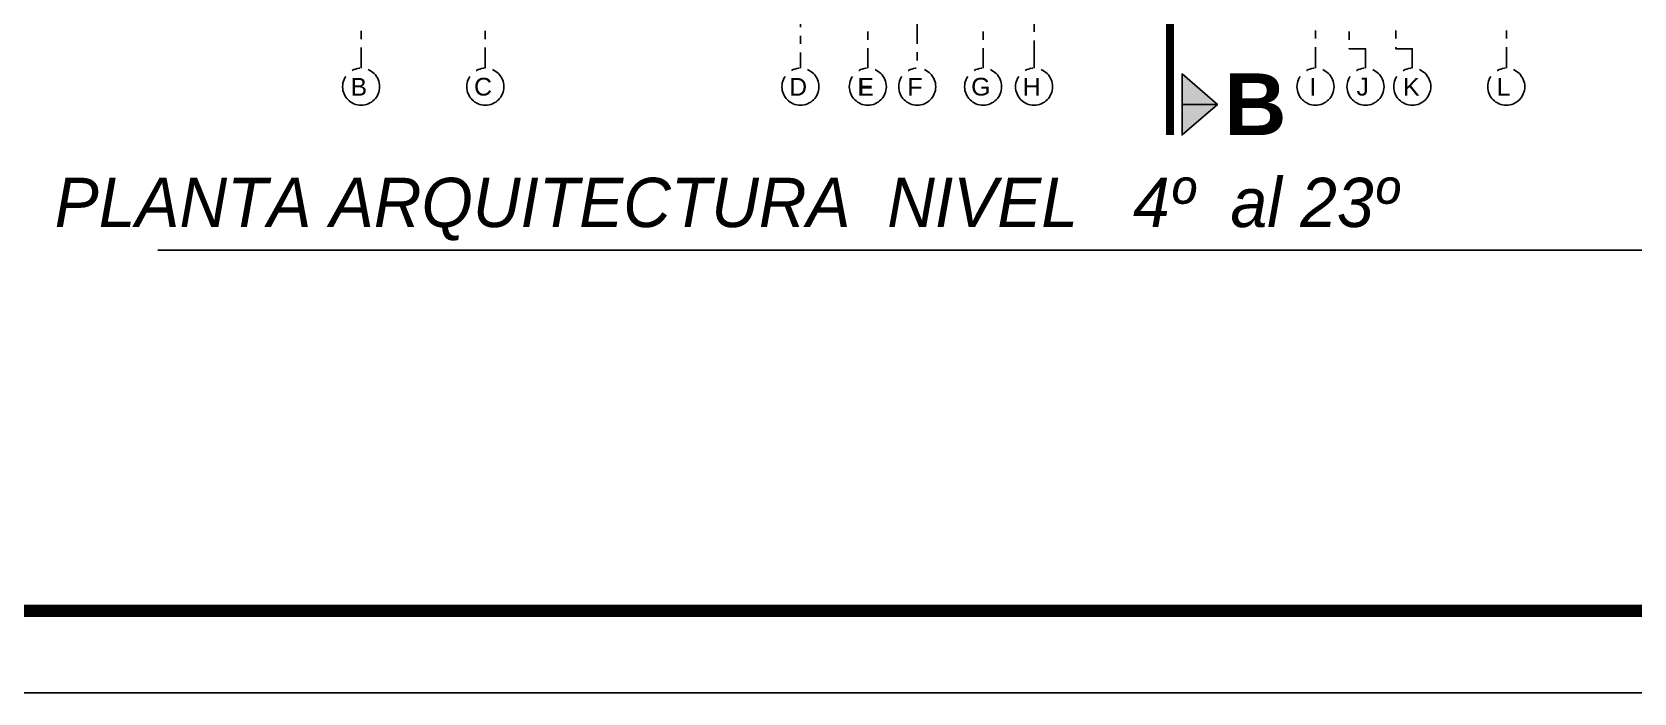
# Model space of a CAD drawing. Header units: millimetres. Extents: x 1217 to 2428, y 234 to 644.
# Drawn here: x 2348.98 to 2368.45, y 512.44 to 520.48 of the extents above; entities that cross this region are included whole.
import ezdxf

# ---------------------------------------------------------------- set-up
doc = ezdxf.new("R2010")
doc.units = ezdxf.units.MM
doc.linetypes.add('ACAD_ISO04W100', pattern=[30, 24, -3, 0, -3])
doc.linetypes.add('DASHDOTX2', pattern=[0.84, 0.4, -0.2, 0.04, -0.2])
doc.layers.get('0').update_dxf_attribs({"lineweight": 5})
for name, color, linetype in [('0.1', 251, 'Continuous'), ('CORTES', 30, 'Continuous'), ('EJES', 8, 'Continuous')]:
    doc.layers.add(name, color=color, linetype=linetype)
doc.styles.get("Standard").update_dxf_attribs({"font": 'arial.ttf'})

msp = doc.modelspace()

# ---------------------------------------------------------------- hatches: boundary and pattern name
at = {"layer": 'CORTES', "ltscale": 3}
h = msp.add_hatch(color=256, dxfattribs=at)
h.dxf.hatch_style = 1
h.paths.add_polyline_path([(2363.38733, 519.59953), (2362.9569, 519.97087), (2362.9569, 519.59953)])
h.paths.add_polyline_path([(2363.38733, 519.59953), (2362.9569, 519.59953), (2362.9569, 519.22818)])

# ---------------------------------------------------------------- linework, layer by layer
at = {"layer": '0.1', "ltscale": 3, "elevation": 0}
msp.add_lwpolyline([(2338.46076, 512.44057), (2428.46076, 512.44057), (2428.46076, 564.44057), (2338.46076, 564.44057)], close=True, dxfattribs=at)
at = {"layer": '0.1', "ltscale": 3, "const_width": 0.15, "elevation": 0}
msp.add_lwpolyline([(2339.46076, 513.44057), (2427.46076, 513.44057), (2427.46076, 563.44057), (2339.46076, 563.44057)], close=True, dxfattribs=at)
at = {"layer": '0.1', "ltscale": 3, "elevation": 0}
msp.add_lwpolyline([(2350.50968, 517.82584), (2372.98702, 517.82584)], dxfattribs=at)
at = {"layer": 'CORTES', "color": 1, "linetype": 'DASHDOTX2', "ltscale": 1.5, "const_width": 0.1, "elevation": 0}
msp.add_lwpolyline([(2362.81081, 528.26202), (2362.81081, 519.22818), (2362.81081, 519.22818)], dxfattribs=at)
at = {"layer": 'CORTES', "ltscale": 3, "elevation": 0}
msp.add_lwpolyline([(2362.9569, 519.22818), (2362.9569, 519.97087), (2362.9569, 519.59953), (2363.38733, 519.59953), (2362.9569, 519.97087), (2362.9569, 519.22818), (2363.38733, 519.59953)], dxfattribs=at)
at = {"layer": 'EJES', "linetype": 'ACAD_ISO04W100', "ltscale": 0.035, "elevation": 0}
for points in [[(2352.97844, 558.23948), (2352.97844, 520.03979)], [(2352.97844, 558.23948), (2352.97844, 520.03979)], [(2354.48848, 558.23948), (2354.48848, 520.03979)], [(2354.48848, 558.23948), (2354.48848, 520.03979)], [(2359.73844, 529.22787), (2359.73844, 520.03979)], [(2364.58054, 526.0446), (2364.58054, 520.03979)], [(2365.55796, 526.0446), (2365.55796, 520.27572)], [(2366.89951, 526.0446), (2366.89951, 520.03979)], [(2359.13799, 523.73128), (2359.13799, 520.03979)], [(2360.53937, 523.73128), (2360.53937, 520.03979)], [(2364.98956, 523.73128), (2364.98956, 520.27572)], [(2361.15846, 522.67804), (2361.15846, 520.03972)], [(2358.31872, 522.52928), (2358.31872, 520.03979)]]:
    msp.add_lwpolyline(points, dxfattribs=at)
at = {"layer": 'EJES', "ltscale": 3, "elevation": 0}
for points in [[(2365.18733, 520.03979), (2365.18733, 520.27572), (2364.98846, 520.27572)], [(2365.75573, 520.03979), (2365.75573, 520.27572), (2365.55686, 520.27572)]]:
    msp.add_lwpolyline(points, dxfattribs=at)
at = {"layer": 'EJES', "linetype": 'ACAD_ISO04W100', "ltscale": 0.035}
for centre in [(2352.97844, 519.81481, 0), (2354.48848, 519.81481, 0), (2354.48848, 519.81482, 0), (2358.31872, 519.81482, 0), (2358.31872, 519.81481, 0), (2359.13799, 519.81482, 0), (2359.13799, 519.81481, 0), (2359.73844, 519.81481, 0), (2359.73844, 519.81481, 0), (2359.73844, 519.81482, 0), (2359.73844, 519.81482, 0), (2360.53937, 519.81482, 0), (2360.53937, 519.81482, 0), (2360.53937, 519.81481, 0), (2360.53937, 519.81481, 0), (2361.15846, 519.81474, 0), (2361.15846, 519.81474, 0), (2361.15846, 519.81475, 0), (2364.57944, 519.81482, 0), (2365.18733, 519.81481, 0), (2365.75573, 519.81481, 0), (2366.89841, 519.81482, 0)]:
    msp.add_circle(centre, 0.22497, dxfattribs=at)

# ---------------------------------------------------------------- texts
at = {"insert": (2357.305, 518.32462, 0), "char_height": 0.6, "width": 22.5360253, "attachment_point": 5}
msp.add_mtext('{\\fCentury Gothic|b0|i1|c0|p34; PLANTA ARQUITECTURA  NIVEL   4º  al 23º }', dxfattribs=at)
at = {"layer": 'CORTES', "insert": (2363.84873, 519.60087, 0), "char_height": 0.7499944, "width": 2.965875, "attachment_point": 5}
msp.add_mtext('{\\fArial|b1|i0|c0|p34;B}', dxfattribs=at)
at = {"layer": 'EJES', "char_height": 0.216, "width": 0.3443665, "attachment_point": 5}
for s, insert in [('B', (2352.95043, 519.81308, 0)), ('B', (2352.95043, 519.81307, 0)), ('C', (2354.46047, 519.81308, 0)), ('C', (2354.46047, 519.81307, 0)), ('D', (2358.29071, 519.81307, 0)), ('E', (2359.10998, 519.81307, 0)), ('F', (2359.10998, 519.81308, 0)), ('F', (2359.71043, 519.81307, 0)), ('G', (2360.51137, 519.81307, 0)), ('H', (2361.13045, 519.813, 0)), ('I', (2364.5457, 519.813, 0)), ('J', (2365.15359, 519.81299, 0)), ('K', (2365.74483, 519.81299, 0)), ('L', (2366.86467, 519.81299, 0))]:
    msp.add_mtext(s, dxfattribs=dict(at, insert=insert))

doc.saveas('drawing.dxf')
